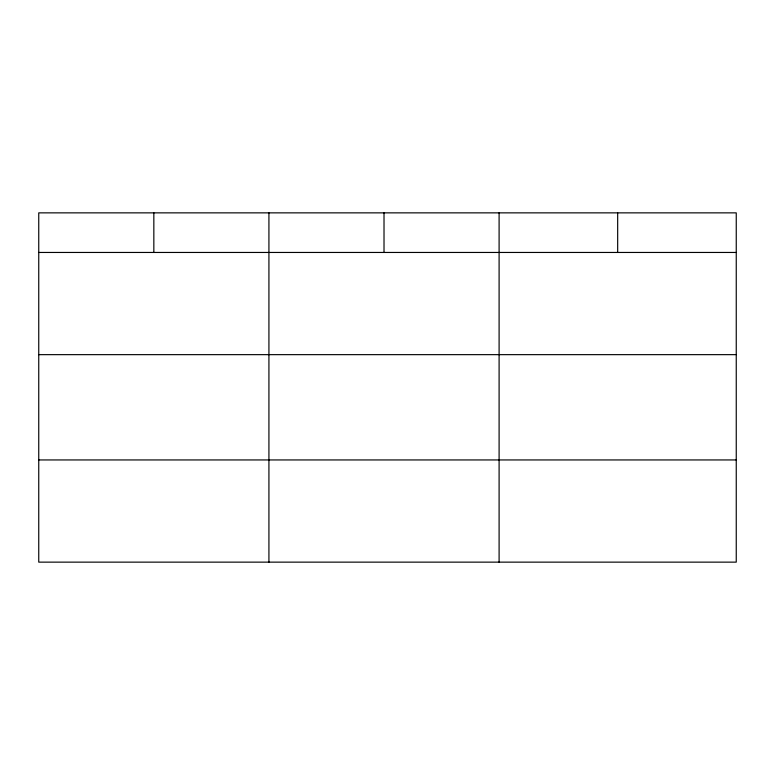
<?xml version="1.0" encoding="UTF-8"?>
<svg xmlns="http://www.w3.org/2000/svg" width="775" height="775" viewBox="0 0 775 775"><rect width="100%" height="100%" fill="white"/><g stroke="black" fill="none" stroke-linecap="round" stroke-linejoin="round"><path stroke-width="1.16" d="M736.25 354.65L736.25 212.863L38.75 212.863L38.75 562.137L736.25 562.137L736.25 354.65L38.75 354.65M38.75 252.456L736.25 252.456M38.75 459.943L736.25 459.943M617.675 212.863L617.675 252.456M499.1 212.863L499.1 562.137M384.012 212.863L384.012 252.456M268.925 212.863L268.925 562.137M153.838 212.863L153.838 252.456"/></g></svg>
